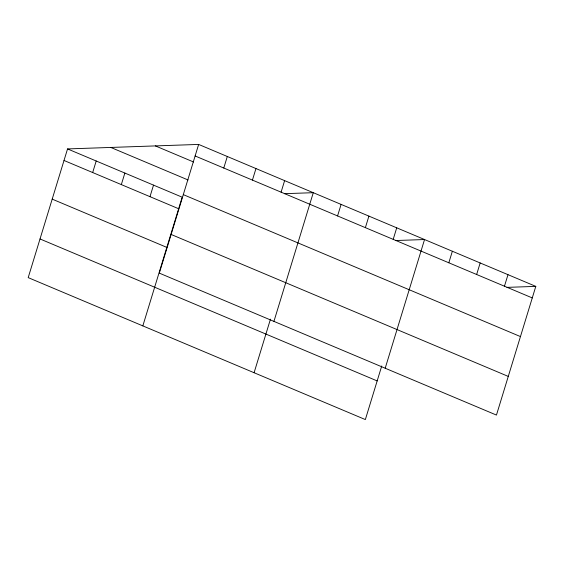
<?xml version="1.0" encoding="UTF-8"?>
<svg xmlns="http://www.w3.org/2000/svg" width="564" height="564" viewBox="0 0 564 564"><rect width="100%" height="100%" fill="white"/><g stroke="black" fill="none" stroke-linecap="round" stroke-linejoin="round"><path stroke-width="0.85" d="M198.648 144.426L159.309 273.117L496.454 415.076L535.8 286.378L198.648 144.426L67.546 148.924L28.2 277.622L365.352 419.574L381.736 365.98M92.672 172.535L96.204 160.994M121.33 184.604L124.863 173.056M149.989 196.667L153.521 185.126M142.833 325.886L182.179 197.196L67.546 148.924M223.781 168.03L227.306 156.489M252.439 180.099L255.964 168.558M281.098 192.169L284.623 180.621M254.089 372.726L270.473 319.132M273.935 321.381L313.281 192.691L284.439 193.678M337.568 215.941L341.093 204.401M365.38 227.652L368.912 216.111M393.2 239.369L396.725 227.821M385.198 368.229L424.544 239.538L395.695 240.525M448.824 262.789L452.356 251.248M476.643 274.499L480.168 262.958M504.456 286.209L507.988 274.668M506.958 287.372L535.8 286.378M195.123 155.967L532.268 297.919M155.389 145.914L193.593 162.002M110.812 147.444L188.023 179.951M183.3 194.629L520.452 336.581M64.014 160.472L178.647 208.736M171.125 234.455L508.277 376.414M52.198 199.127L166.831 247.392M40.023 238.96L377.168 380.919"/></g></svg>
